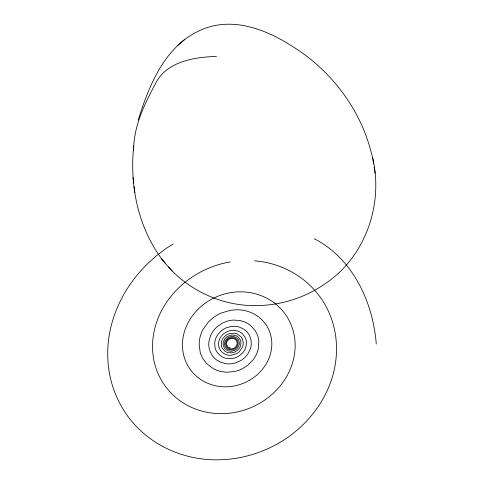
<?xml version="1.0" encoding="UTF-8"?>
<svg xmlns="http://www.w3.org/2000/svg" width="484" height="484" viewBox="0 0 484 484"><rect width="100%" height="100%" fill="white"/><g stroke="black" fill="none" stroke-linecap="round" stroke-linejoin="round"><path stroke-width="0.73" d="M133.753 145.908C129.875 181.633 136.53 219.246 155.636 249.98C176.436 284.108 215.489 306.063 255.516 305.598L256.49 305.616C281.422 305.41 306.148 297.351 326.428 282.85L327.341 282.208C367.949 253.646 384.974 198.579 370.962 151.48C359.654 107.738 330.13 69.533 291.761 45.98C264.76 28.598 230.202 15.869 199.172 30.819C164.439 46.954 148.86 85.753 138.212 120.086M184.422 39.652L177.265 45.714M173.163 243.96L165.716 248.697L156.622 255.594L148.116 263.199A135.738 123.965 -26.8 0 0 126.645 289.692C116.91 305.398 110.376 323.112 108.362 341.516A130.19 118.532 -27.1 0 0 109.511 373.648C112.766 391.139 120.395 407.758 131.836 421.407A124.975 113.589 -27.9 0 0 156.036 442.558C171.675 452.431 189.716 458.227 208.15 459.546A119.566 108.737 -28.8 0 0 241.806 457.235C260.144 453.345 277.58 445.425 292.421 433.96A114.139 104.066 -29.4 0 0 315.078 410.989C325.133 397.461 332.314 381.749 335.164 365.087A108.573 99.299 -29.2 0 0 335.823 337.233C333.966 322.749 328.636 308.725 320.039 296.892A102.826 94.217 -28.3 0 0 302.603 279.038C291.689 270.731 278.905 265.008 265.456 262.34A97.012 88.838 -27.3 0 0 254.554 260.84M230.209 261.983C220.656 263.471 211.429 266.666 202.754 270.901A91.325 83.417 -26.7 0 0 183.254 283.745C173.702 291.888 165.703 301.889 160.271 313.233A85.952 78.275 -26.7 0 0 153.682 333.591C151.692 344.874 152.242 356.617 155.763 367.544A81.016 73.629 -27.3 0 0 164.651 385.331C171.1 394.412 179.836 401.781 189.861 406.62A76.514 69.521 -28.1 0 0 209.064 412.683C220.311 414.516 231.927 413.772 242.853 410.529A72.376 65.854 -28.6 0 0 261.269 402.331C270.502 396.65 278.572 389.063 284.519 379.982A68.492 62.454 -28.8 0 0 292.342 363.544C295.161 354.494 295.978 344.802 294.254 335.454A64.777 59.175 -28.4 0 0 289.093 320.426C285.1 312.821 279.268 306.227 272.153 301.399A61.22 55.944 -27.8 0 0 258.607 294.732C250.597 292.106 242.048 291.247 233.681 292.209A57.838 52.804 -27.3 0 0 219.161 295.73C211.526 298.622 204.46 303.008 198.585 308.695A54.674 49.834 -27.1 0 0 189.801 319.67C185.917 326.065 183.345 333.27 182.643 340.73A51.764 47.105 -27.3 0 0 183.291 353.441C184.658 360.223 187.689 366.648 192.178 371.924A49.108 44.661 -27.7 0 0 201.429 379.97C207.303 383.703 214.049 385.966 220.97 386.613A46.676 42.465 -28.1 0 0 233.53 386.099C240.403 384.877 247.003 382.209 252.751 378.24A44.431 40.462 -28.3 0 0 261.735 370.133C265.879 365.257 269.025 359.509 270.629 353.296A42.32 38.587 -28.2 0 0 271.802 342.63C271.591 336.949 270.03 331.322 267.114 326.428A40.317 36.784 -28 0 0 260.9 318.823C256.853 315.157 251.94 312.489 246.671 311.061A38.411 35.048 -27.6 0 0 236.966 309.76L230.36 310.286L221.049 313.1A36.621 33.384 -27.4 0 0 212.791 318.036L208.084 322.356L202.826 329.852A34.939 31.829 -27.4 0 0 199.801 338.177L199.112 343.942L200.164 352.195A33.39 30.389 -27.5 0 0 203.54 359.63L206.964 363.907L213.468 368.754A31.95 29.076 -27.8 0 0 221.188 371.585L226.76 372.275L235.042 371.409A30.619 27.872 -28 0 0 242.841 368.463L247.518 365.456L253.162 359.763A29.367 26.753 -28.1 0 0 256.998 353.036L258.456 348.202L258.819 341.038A28.181 25.694 -28 0 0 257.143 334.311L254.977 330.269L250.428 325.351A27.056 24.672 -27.8 0 0 244.644 321.939L240.288 320.577L233.536 320.069A25.979 23.686 -27.6 0 0 226.833 321.297L222.592 323.022L217.068 326.779A24.962 22.748 -27.5 0 0 212.742 331.679L210.649 335.424L208.949 341.329A24.006 21.865 -27.6 0 0 208.961 347.288L209.911 351.094L212.67 356.109A23.111 21.042 -27.7 0 0 216.79 360.09L220.153 362.038L225.744 363.659A22.276 20.28 -27.8 0 0 231.648 363.732L235.569 362.921L240.947 360.513A21.49 19.572 -27.9 0 0 245.491 356.883L247.905 353.919L250.325 349.006A20.739 18.9 -27.9 0 0 251.281 343.821L251.081 340.379L249.569 335.654A20.026 18.253 -27.9 0 0 246.761 331.649L244.275 329.495L239.919 327.287A19.342 17.63 -27.7 0 0 235.055 326.331L231.697 326.41L226.851 327.595A18.688 17.031 -27.6 0 0 222.465 329.931L219.93 332.042L217.001 335.811A18.071 16.462 -27.6 0 0 215.205 340.083L214.696 343.071L215.023 347.421A17.478 15.918 -27.6 0 0 216.584 351.408L218.254 353.737L221.521 356.448A16.928 15.409 -27.7 0 0 225.49 358.148L228.387 358.656L232.786 358.426A16.402 14.937 -27.8 0 0 237.003 357.077L239.574 355.607L242.774 352.715A15.899 14.484 -27.9 0 0 245.061 349.194L246.017 346.623L246.465 342.72A15.421 14.054 -27.9 0 0 245.793 338.969L244.759 336.676L242.43 333.809A14.962 13.637 -27.8 0 0 239.35 331.721L236.991 330.832L233.246 330.342A14.52 13.231 -27.7 0 0 229.452 330.838L227.02 331.691L223.796 333.67A14.097 12.844 -27.6 0 0 221.2 336.344L219.905 338.419L218.762 341.752A13.691 12.469 -27.7 0 0 218.599 345.171L219.028 347.373L220.456 350.331A13.304 12.118 -27.7 0 0 222.701 352.733L224.564 353.949L227.722 355.044A12.941 11.785 -27.8 0 0 231.122 355.25L236.597 353.647A12.59 11.465 -27.8 0 0 239.356 351.662L242.448 347.173A12.251 11.162 -27.8 0 0 243.186 344.136L243.192 342.091L242.466 339.224A11.931 10.872 -27.8 0 0 240.935 336.737L237.009 333.899A11.616 10.588 -27.8 0 0 234.123 333.173L229.138 333.7A11.283 10.279 -27.7 0 0 225.58 335.569L222.906 338.437A10.999 10.019 -27.7 0 0 221.436 341.916L221.345 345.516A10.721 9.765 -27.7 0 0 222.616 348.782L225.048 351.275A10.454 9.523 -27.7 0 0 228.309 352.679L231.927 352.824A10.2 9.293 -27.8 0 0 235.424 351.717L238.316 349.551A9.958 9.069 -27.8 0 0 240.245 346.629L240.965 343.368A9.722 8.857 -27.8 0 0 240.427 340.21L238.733 337.578A9.492 8.652 -27.8 0 0 236.138 335.793L233.01 335.073A9.275 8.452 -27.7 0 0 229.773 335.479L226.851 336.937A9.063 8.252 -27.7 0 0 224.612 339.23L223.354 342.037A8.857 8.065 -27.7 0 0 223.203 344.989L224.177 347.675A8.658 7.883 -27.7 0 0 226.113 349.763L228.744 350.967A8.464 7.714 -27.8 0 0 231.703 351.154L234.583 350.313A8.282 7.544 -27.8 0 0 237.003 348.583L238.642 346.217A8.107 7.381 -27.8 0 0 239.308 343.537L238.933 340.924A7.932 7.23 -27.8 0 0 237.59 338.709L235.49 337.185A7.768 7.078 -27.8 0 0 232.913 336.525L230.227 336.804A7.605 6.927 -27.7 0 0 227.776 337.965L225.877 339.829A7.448 6.782 -27.7 0 0 224.77 342.152L224.546 343.997A7.278 6.625 -27.7 0 0 225.344 346.865L226.458 348.262A7.127 6.492 -27.7 0 0 229.083 349.696L230.922 349.938A6.988 6.365 -27.8 0 0 233.966 349.254L235.563 348.262A6.849 6.244 -27.8 0 0 237.444 345.891L237.989 344.227A6.715 6.123 -27.8 0 0 237.795 341.45L237.057 339.986A6.588 6.002 -27.8 0 0 234.982 338.231L233.391 337.705A6.461 5.887 -27.7 0 0 230.566 337.814L228.962 338.449A6.34 5.778 -27.7 0 0 226.833 340.3L226.028 341.734A6.219 5.669 -27.7 0 0 225.653 344.318L226.022 345.8A6.104 5.56 -27.7 0 0 227.541 347.784L228.865 348.559A5.996 5.463 -27.8 0 0 231.437 348.946L233.004 348.631A5.887 5.36 -27.8 0 0 235.278 347.276L236.277 346.078A5.784 5.27 -27.8 0 0 237.093 343.743L237.033 342.303A5.681 5.173 -27.8 0 0 236.035 340.21L234.994 339.278A5.578 5.082 -27.8 0 0 232.762 338.485L231.298 338.51A5.493 5.003 -27.7 0 0 229.011 339.369L227.885 340.3A5.366 4.888 -27.7 0 0 226.579 342.763A5.185 4.725 -27.7 0 0 226.47 343.664A5.282 4.81 -27.7 0 0 226.633 344.977L228.043 347.101L230.451 348.159M216.445 56.386C193.618 57.221 165.51 61.595 154.844 84.894C145.012 103.098 135.798 122.319 133.941 143.216A324.238 172.262 -3.3 0 0 133.554 150.742M314.346 238.763C352.963 258.734 372.976 302.173 376.274 343.991M161.45 258.644L165.274 263.042M168.426 266.732L172.123 270.986M372.626 157.675L373.642 163.931M374.102 167.01L375.106 173.242M133.052 177.513L133.747 183.496M134.098 186.667L134.812 192.771"/></g></svg>
